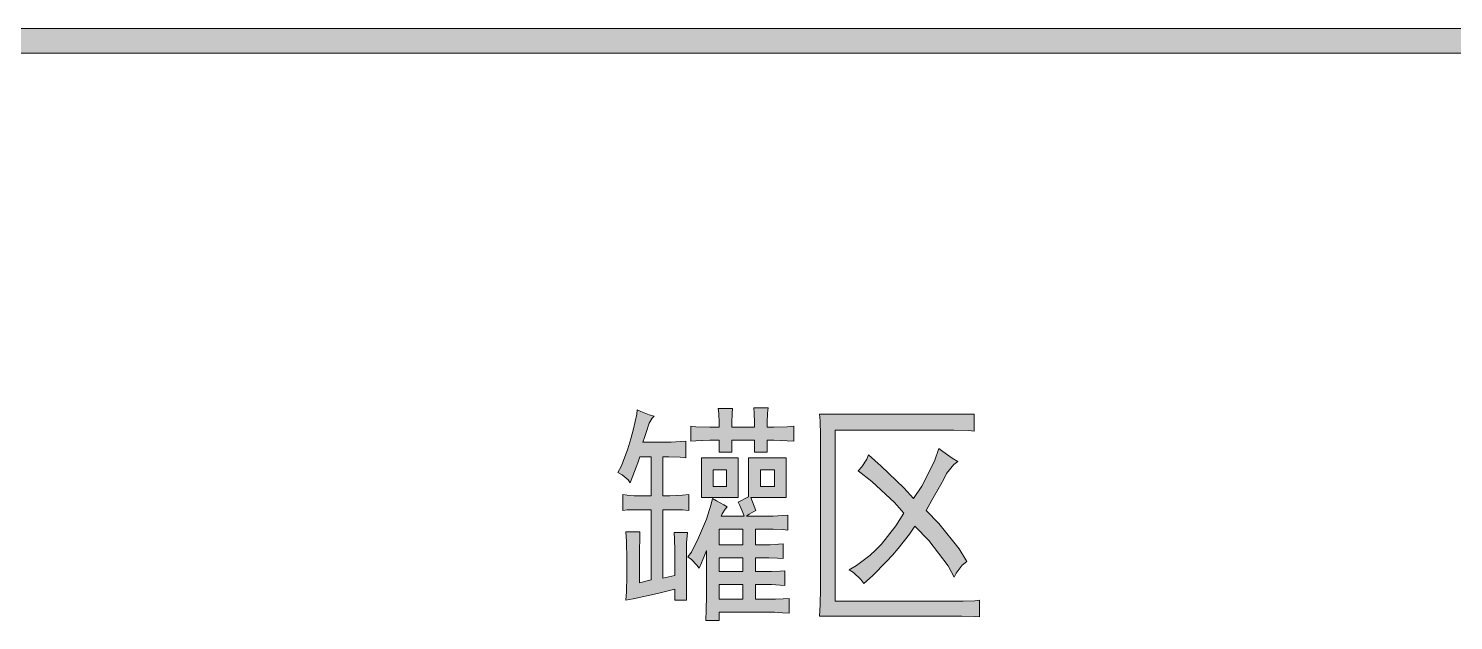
# Model space of a CAD drawing. Header units: millimetres. Extents: x 0 to 586, y 0 to 414.
# Drawn here: x 552.07 to 569.15, y 49.77 to 56.86 of the extents above; entities that cross this region are included whole.
import ezdxf

# ---------------------------------------------------------------- set-up
doc = ezdxf.new("R2010")
doc.units = ezdxf.units.MM

msp = doc.modelspace()

# ---------------------------------------------------------------- hatches: boundary and pattern name
h = msp.add_hatch(color=0)
h.dxf.hatch_style = 2
h.paths.add_polyline_path([(541.390417, 56.560861), (541.390417, 56.857194), (575.772139, 56.857194), (575.772139, 56.560861)])
h = msp.add_hatch(color=0)
h.dxf.hatch_style = 2
h.paths.add_polyline_path([(559.960639, 50.013306), (559.819528, 50.013306), (559.819528, 50.143833), (559.614917, 50.094444), (559.322111, 50.027417), (559.233917, 50.013306), (559.240972, 50.112083), (559.2445, 50.306111), (559.2445, 50.397833), (559.2445, 50.500139), (559.240972, 50.715333), (559.233917, 50.83175), (559.40325, 50.83175), (559.399722, 50.761194), (559.396194, 50.6095), (559.396194, 50.531889), (559.396194, 50.221444), (559.537306, 50.256722), (559.537306, 51.096333), (559.367972, 51.096333), (559.332694, 51.096333), (559.248028, 51.092806), (559.198639, 51.08575), (559.198639, 51.27625), (559.248028, 51.269194), (559.332694, 51.262139), (559.367972, 51.262139), (559.537306, 51.262139), (559.537306, 51.727806), (559.40325, 51.727806), (559.378556, 51.65725), (559.318583, 51.502028), (559.286833, 51.417361), (559.262139, 51.452639), (559.188056, 51.512611), (559.138667, 51.540833), (559.181, 51.621972), (559.258611, 51.826583), (559.293889, 51.943), (559.325639, 52.062944), (559.364444, 52.239333), (559.367972, 52.29225), (559.413833, 52.271083), (559.512611, 52.232278), (559.572583, 52.214639), (559.551417, 52.193472), (559.512611, 52.1335), (559.502028, 52.094694), (559.487917, 52.055889), (559.456167, 51.960639), (559.438528, 51.904194), (559.724278, 51.904194), (559.777194, 51.904194), (559.890083, 51.91125), (559.953583, 51.918306), (559.953583, 51.717222), (559.886556, 51.724278), (559.748972, 51.727806), (559.678417, 51.727806), (559.678417, 51.262139), (559.759556, 51.262139), (559.914778, 51.269194), (559.988861, 51.27625), (559.988861, 51.08575), (559.914778, 51.092806), (559.759556, 51.096333), (559.678417, 51.096333), (559.678417, 50.277889), (559.819528, 50.309639), (559.819528, 50.542472), (559.819528, 50.6095), (559.816, 50.747083), (559.812472, 50.821167), (559.971222, 50.821167), (559.960639, 50.697694)])
h = msp.add_hatch(color=0)
h.dxf.hatch_style = 2
h.paths.add_polyline_path([(560.937833, 52.316944), (560.930778, 52.253444), (560.92725, 52.137028), (560.92725, 52.084111), (561.008389, 52.084111), (561.167139, 52.087639), (561.248278, 52.094694), (561.248278, 51.918306), (561.167139, 51.921833), (561.008389, 51.928889), (560.92725, 51.928889), (560.92725, 51.78425), (560.775556, 51.78425), (560.775556, 51.928889), (560.503917, 51.928889), (560.503917, 51.78425), (560.352222, 51.78425), (560.352222, 51.928889), (560.239333, 51.928889), (560.073528, 51.921833), (560.013556, 51.918306), (560.013556, 52.094694), (560.073528, 52.087639), (560.239333, 52.084111), (560.352222, 52.084111), (560.352222, 52.137028), (560.348694, 52.249917), (560.341639, 52.306361), (560.510972, 52.306361), (560.507444, 52.249917), (560.503917, 52.137028), (560.503917, 52.084111), (560.775556, 52.084111), (560.775556, 52.137028), (560.772028, 52.253444), (560.7685, 52.316944)])
h = msp.add_hatch(color=0)
h.dxf.hatch_style = 2
h.paths.add_polyline_path([(563.407278, 52.03825), (563.343778, 52.045306), (563.163861, 52.048833), (563.0545, 52.048833), (561.742167, 52.048833), (561.742167, 49.999194), (563.188556, 49.999194), (563.27675, 49.999194), (563.417861, 50.00625), (563.470778, 50.013306), (563.470778, 49.812222), (563.414333, 49.819278), (563.262639, 49.822806), (563.170917, 49.822806), (561.555194, 49.822806), (561.56225, 49.956861), (561.565778, 50.150889), (561.565778, 50.210861), (561.565778, 51.893611), (561.565778, 51.988861), (561.56225, 52.161722), (561.555194, 52.239333), (563.407278, 52.239333)])
h = msp.add_hatch(color=0)
h.dxf.hatch_style = 2
h.paths.add_polyline_path([(562.140806, 51.7525), (562.296028, 51.618444), (562.567667, 51.357389), (562.680556, 51.230389), (562.782861, 51.378556), (562.934556, 51.678417), (562.983944, 51.830111), (563.033333, 51.791306), (563.146222, 51.713694), (563.21325, 51.674889), (563.163861, 51.636083), (563.079194, 51.53025), (563.043917, 51.463222), (563.008639, 51.396194), (562.902806, 51.209222), (562.83225, 51.08575), (562.983944, 50.930528), (563.227361, 50.627139), (563.319083, 50.475444), (563.266167, 50.433111), (563.192083, 50.337861), (563.170917, 50.288472), (563.096833, 50.422528), (562.864, 50.725917), (562.698194, 50.898778), (562.634694, 50.803528), (562.497111, 50.630667), (562.430083, 50.553056), (562.359528, 50.475444), (562.190194, 50.306111), (562.087889, 50.210861), (562.049083, 50.26025), (561.960889, 50.344917), (561.9115, 50.376667), (561.999694, 50.426056), (562.158444, 50.546), (562.229, 50.616556), (562.299556, 50.683583), (562.468889, 50.902306), (562.567667, 51.054), (562.454778, 51.181), (562.183139, 51.435), (562.017333, 51.562), (562.063194, 51.607861), (562.123167, 51.699583)])
h = msp.add_hatch(color=0)
h.paths.add_polyline_path([(559.978278, 50.531889), (560.020611, 50.588333), (560.105278, 50.757667), (560.151139, 50.870556), (560.200528, 50.983444), (560.256972, 51.163361), (560.271083, 51.230389), (560.320472, 51.202167), (560.408667, 51.152778), (560.447472, 51.131611), (560.422778, 51.103389), (560.3875, 51.046944), (560.376917, 51.018722), (560.652083, 51.018722), (560.634444, 51.064583), (560.599167, 51.145722), (560.581528, 51.184528), (560.705, 51.251556), (560.705, 51.717222), (561.156556, 51.717222), (561.156556, 51.240972), (560.733222, 51.240972), (560.793194, 51.08575), (560.7685, 51.075167), (560.712056, 51.043417), (560.680306, 51.018722), (560.955472, 51.018722), (560.997806, 51.018722), (561.110694, 51.025778), (561.174194, 51.029306), (561.174194, 50.852917), (561.110694, 50.859972), (560.997806, 50.8635), (560.955472, 50.8635), (560.786139, 50.8635), (560.786139, 50.676528), (560.920194, 50.676528), (560.962528, 50.676528), (561.064833, 50.683583), (561.121278, 50.687111), (561.121278, 50.510722), (561.050722, 50.51425), (560.948417, 50.521306), (560.920194, 50.521306), (560.786139, 50.521306), (560.786139, 50.3555), (560.937833, 50.3555), (560.980167, 50.3555), (561.082472, 50.359028), (561.138917, 50.366083), (561.138917, 50.189694), (561.082472, 50.193222), (560.980167, 50.200278), (560.937833, 50.200278), (560.786139, 50.200278), (560.786139, 50.023889), (561.008389, 50.023889), (561.029556, 50.023889), (561.121278, 50.027417), (561.191833, 50.034472), (561.191833, 49.858083), (561.110694, 49.861611), (561.015444, 49.868667), (560.352222, 49.868667), (560.352222, 49.769889), (560.193472, 49.769889), (560.197, 49.896889), (560.200528, 50.062694), (560.200528, 50.1015), (560.200528, 50.6095), (560.182889, 50.567167), (560.140556, 50.461333), (560.112333, 50.397833), (560.084111, 50.433111), (560.020611, 50.500139)])
h.paths.add_polyline_path([(560.634444, 50.676528), (560.634444, 50.8635), (560.352222, 50.8635), (560.352222, 50.676528)])
h.paths.add_polyline_path([(560.634444, 50.023889), (560.634444, 50.200278), (560.352222, 50.200278), (560.352222, 50.023889)])
h.paths.add_polyline_path([(560.634444, 50.3555), (560.634444, 50.521306), (560.352222, 50.521306), (560.352222, 50.3555)])
h.paths.add_polyline_path([(561.015444, 51.375028), (561.015444, 51.572583), (560.849639, 51.572583), (560.849639, 51.375028)])
h = msp.add_hatch(color=0)
h.paths.add_polyline_path([(560.581528, 51.240972), (560.140556, 51.240972), (560.140556, 51.717222), (560.581528, 51.717222)])
h.paths.add_polyline_path([(560.440417, 51.375028), (560.440417, 51.572583), (560.281667, 51.572583), (560.281667, 51.375028)])

# ---------------------------------------------------------------- linework, layer by layer
at = {"color": 0, "lineweight": 0}
for points in [[(541.390417, 56.560861), (541.390417, 56.857194), (575.772139, 56.857194), (575.772139, 56.560861)], [(559.960639, 50.013306), (559.819528, 50.013306), (559.819528, 50.143833), (559.614917, 50.094444), (559.322111, 50.027417), (559.233917, 50.013306), (559.240972, 50.112083), (559.2445, 50.306111), (559.2445, 50.397833), (559.2445, 50.500139), (559.240972, 50.715333), (559.233917, 50.83175), (559.40325, 50.83175), (559.399722, 50.761194), (559.396194, 50.6095), (559.396194, 50.531889), (559.396194, 50.221444), (559.537306, 50.256722), (559.537306, 51.096333), (559.367972, 51.096333), (559.332694, 51.096333), (559.248028, 51.092806), (559.198639, 51.08575), (559.198639, 51.27625), (559.248028, 51.269194), (559.332694, 51.262139), (559.367972, 51.262139), (559.537306, 51.262139), (559.537306, 51.727806), (559.40325, 51.727806), (559.378556, 51.65725), (559.318583, 51.502028), (559.286833, 51.417361), (559.262139, 51.452639), (559.188056, 51.512611), (559.138667, 51.540833), (559.181, 51.621972), (559.258611, 51.826583), (559.293889, 51.943), (559.325639, 52.062944), (559.364444, 52.239333), (559.367972, 52.29225), (559.413833, 52.271083), (559.512611, 52.232278), (559.572583, 52.214639), (559.551417, 52.193472), (559.512611, 52.1335), (559.502028, 52.094694), (559.487917, 52.055889), (559.456167, 51.960639), (559.438528, 51.904194), (559.724278, 51.904194), (559.777194, 51.904194), (559.890083, 51.91125), (559.953583, 51.918306), (559.953583, 51.717222), (559.886556, 51.724278), (559.748972, 51.727806), (559.678417, 51.727806), (559.678417, 51.262139), (559.759556, 51.262139), (559.914778, 51.269194), (559.988861, 51.27625), (559.988861, 51.08575), (559.914778, 51.092806), (559.759556, 51.096333), (559.678417, 51.096333), (559.678417, 50.277889), (559.819528, 50.309639), (559.819528, 50.542472), (559.819528, 50.6095), (559.816, 50.747083), (559.812472, 50.821167), (559.971222, 50.821167), (559.960639, 50.697694)], [(560.937833, 52.316944), (560.930778, 52.253444), (560.92725, 52.137028), (560.92725, 52.084111), (561.008389, 52.084111), (561.167139, 52.087639), (561.248278, 52.094694), (561.248278, 51.918306), (561.167139, 51.921833), (561.008389, 51.928889), (560.92725, 51.928889), (560.92725, 51.78425), (560.775556, 51.78425), (560.775556, 51.928889), (560.503917, 51.928889), (560.503917, 51.78425), (560.352222, 51.78425), (560.352222, 51.928889), (560.239333, 51.928889), (560.073528, 51.921833), (560.013556, 51.918306), (560.013556, 52.094694), (560.073528, 52.087639), (560.239333, 52.084111), (560.352222, 52.084111), (560.352222, 52.137028), (560.348694, 52.249917), (560.341639, 52.306361), (560.510972, 52.306361), (560.507444, 52.249917), (560.503917, 52.137028), (560.503917, 52.084111), (560.775556, 52.084111), (560.775556, 52.137028), (560.772028, 52.253444), (560.7685, 52.316944)], [(563.407278, 52.03825), (563.343778, 52.045306), (563.163861, 52.048833), (563.0545, 52.048833), (561.742167, 52.048833), (561.742167, 49.999194), (563.188556, 49.999194), (563.27675, 49.999194), (563.417861, 50.00625), (563.470778, 50.013306), (563.470778, 49.812222), (563.414333, 49.819278), (563.262639, 49.822806), (563.170917, 49.822806), (561.555194, 49.822806), (561.56225, 49.956861), (561.565778, 50.150889), (561.565778, 50.210861), (561.565778, 51.893611), (561.565778, 51.988861), (561.56225, 52.161722), (561.555194, 52.239333), (563.407278, 52.239333)], [(562.140806, 51.7525), (562.296028, 51.618444), (562.567667, 51.357389), (562.680556, 51.230389), (562.782861, 51.378556), (562.934556, 51.678417), (562.983944, 51.830111), (563.033333, 51.791306), (563.146222, 51.713694), (563.21325, 51.674889), (563.163861, 51.636083), (563.079194, 51.53025), (563.043917, 51.463222), (563.008639, 51.396194), (562.902806, 51.209222), (562.83225, 51.08575), (562.983944, 50.930528), (563.227361, 50.627139), (563.319083, 50.475444), (563.266167, 50.433111), (563.192083, 50.337861), (563.170917, 50.288472), (563.096833, 50.422528), (562.864, 50.725917), (562.698194, 50.898778), (562.634694, 50.803528), (562.497111, 50.630667), (562.430083, 50.553056), (562.359528, 50.475444), (562.190194, 50.306111), (562.087889, 50.210861), (562.049083, 50.26025), (561.960889, 50.344917), (561.9115, 50.376667), (561.999694, 50.426056), (562.158444, 50.546), (562.229, 50.616556), (562.299556, 50.683583), (562.468889, 50.902306), (562.567667, 51.054), (562.454778, 51.181), (562.183139, 51.435), (562.017333, 51.562), (562.063194, 51.607861), (562.123167, 51.699583)], [(559.978278, 50.531889), (560.020611, 50.588333), (560.105278, 50.757667), (560.151139, 50.870556), (560.200528, 50.983444), (560.256972, 51.163361), (560.271083, 51.230389), (560.320472, 51.202167), (560.408667, 51.152778), (560.447472, 51.131611), (560.422778, 51.103389), (560.3875, 51.046944), (560.376917, 51.018722), (560.652083, 51.018722), (560.634444, 51.064583), (560.599167, 51.145722), (560.581528, 51.184528), (560.705, 51.251556), (560.705, 51.717222), (561.156556, 51.717222), (561.156556, 51.240972), (560.733222, 51.240972), (560.793194, 51.08575), (560.7685, 51.075167), (560.712056, 51.043417), (560.680306, 51.018722), (560.955472, 51.018722), (560.997806, 51.018722), (561.110694, 51.025778), (561.174194, 51.029306), (561.174194, 50.852917), (561.110694, 50.859972), (560.997806, 50.8635), (560.955472, 50.8635), (560.786139, 50.8635), (560.786139, 50.676528), (560.920194, 50.676528), (560.962528, 50.676528), (561.064833, 50.683583), (561.121278, 50.687111), (561.121278, 50.510722), (561.050722, 50.51425), (560.948417, 50.521306), (560.920194, 50.521306), (560.786139, 50.521306), (560.786139, 50.3555), (560.937833, 50.3555), (560.980167, 50.3555), (561.082472, 50.359028), (561.138917, 50.366083), (561.138917, 50.189694), (561.082472, 50.193222), (560.980167, 50.200278), (560.937833, 50.200278), (560.786139, 50.200278), (560.786139, 50.023889), (561.008389, 50.023889), (561.029556, 50.023889), (561.121278, 50.027417), (561.191833, 50.034472), (561.191833, 49.858083), (561.110694, 49.861611), (561.015444, 49.868667), (560.352222, 49.868667), (560.352222, 49.769889), (560.193472, 49.769889), (560.197, 49.896889), (560.200528, 50.062694), (560.200528, 50.1015), (560.200528, 50.6095), (560.182889, 50.567167), (560.140556, 50.461333), (560.112333, 50.397833), (560.084111, 50.433111), (560.020611, 50.500139)], [(560.581528, 51.240972), (560.140556, 51.240972), (560.140556, 51.717222), (560.581528, 51.717222)], [(560.440417, 51.375028), (560.440417, 51.572583), (560.281667, 51.572583), (560.281667, 51.375028)], [(561.015444, 51.375028), (561.015444, 51.572583), (560.849639, 51.572583), (560.849639, 51.375028)], [(560.634444, 50.676528), (560.634444, 50.8635), (560.352222, 50.8635), (560.352222, 50.676528)], [(560.634444, 50.3555), (560.634444, 50.521306), (560.352222, 50.521306), (560.352222, 50.3555)], [(560.634444, 50.023889), (560.634444, 50.200278), (560.352222, 50.200278), (560.352222, 50.023889)]]:
    msp.add_lwpolyline(points, close=True, dxfattribs=at)

doc.saveas('drawing.dxf')
